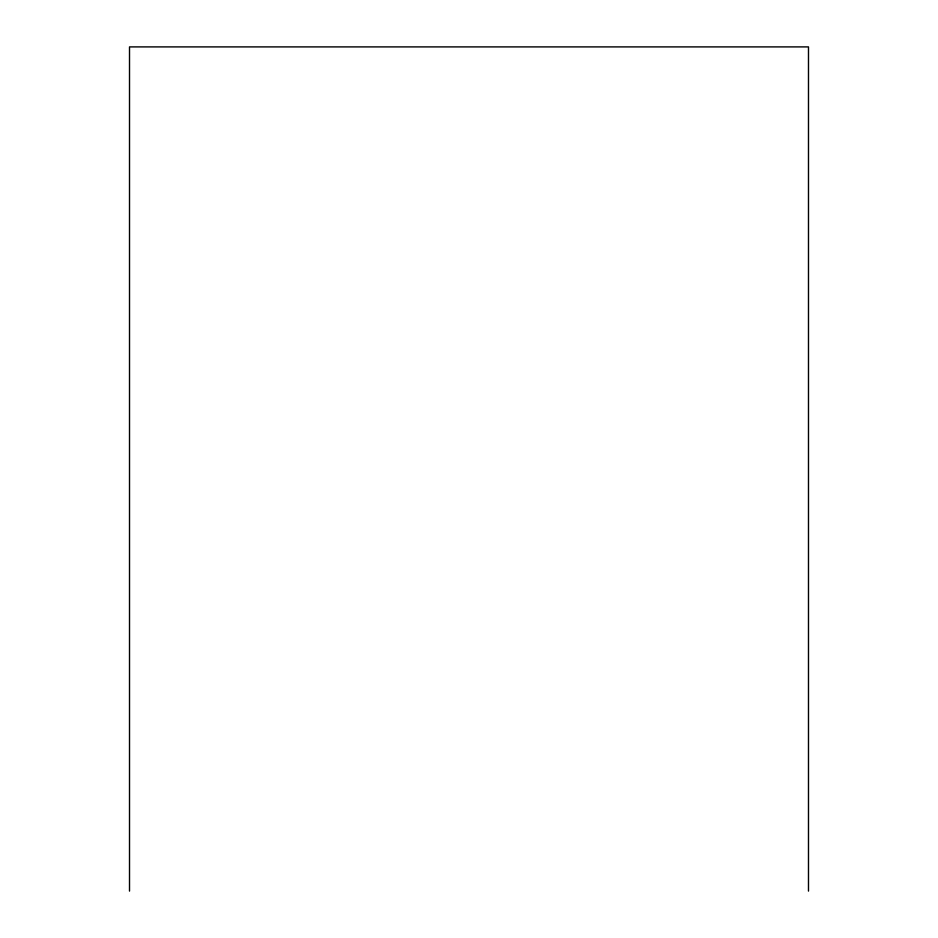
<?xml version="1.0" encoding="UTF-8"?>
<svg xmlns="http://www.w3.org/2000/svg" width="938" height="938" viewBox="0 0 938 938"><rect width="100%" height="100%" fill="white"/><g stroke="black" fill="none" stroke-linecap="round" stroke-linejoin="round"><path stroke-width="1.41" d="M808.486 891.1L808.486 46.9L129.514 46.9L129.514 891.1"/></g></svg>
